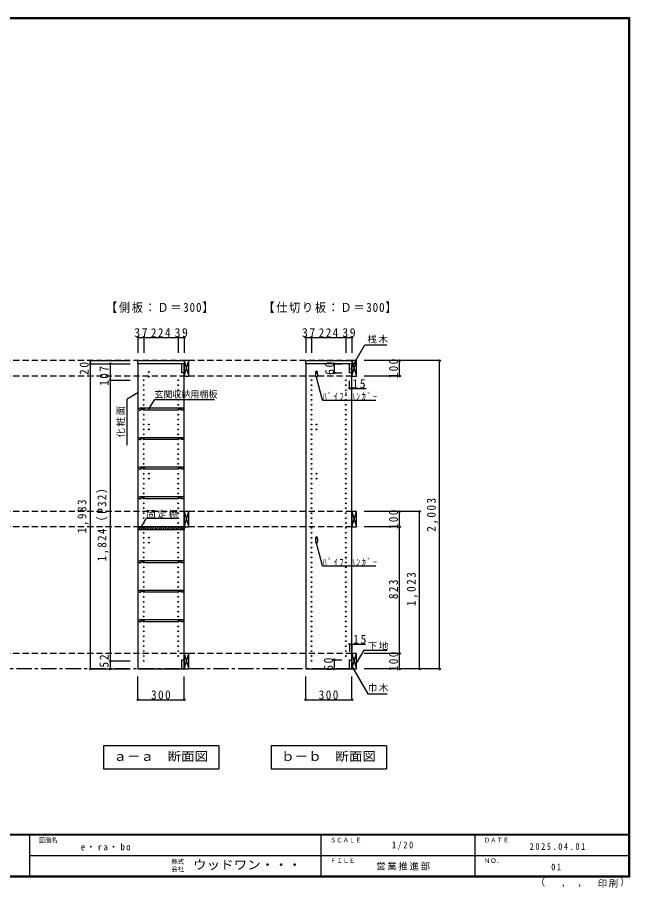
# Model space of a CAD drawing. Units: millimetres at full size, sheet at 1:20; some dimension numbers follow another scale. Extents: x -3922 to 3878, y -2932 to 2722.
# Drawn here: x -100 to 3878, y -2932 to 2722 of the extents above; entities that cross this region are included whole.
import ezdxf
from ezdxf.enums import TextEntityAlignment as Align

# ---------------------------------------------------------------- set-up
doc = ezdxf.new("R2010")
doc.units = ezdxf.units.MM
doc.header["$LTSCALE"] = 20
doc.header["$PDMODE"] = 32
doc.header["$PDSIZE"] = 10
doc.linetypes.add('CHAIN1', pattern=[8, 5, -1, 1, -1])
doc.linetypes.add('DASHED2', pattern=[3, 2, -1])
for name, color, linetype in [('0-2_本体', 2, 'Continuous'), ('0-3_固定棚', 3, 'Continuous'), ('0-4_可動棚', 3, 'Continuous'), ('0-5', 4, 'Continuous'), ('0-6_ﾊﾟｲﾌﾟﾊﾝｶﾞｰ', 7, 'Continuous'), ('0-7_桟木・巾木', 2, 'Continuous'), ('0-8_引き出し', 3, 'Continuous'), ('0-A_文字', 7, 'Continuous'), ('0-B_寸法', 4, 'Continuous'), ('0-C_ハッチ', 4, 'Continuous'), ('F-1_枠', 6, 'Continuous'), ('F-A_文字', 7, 'Continuous')]:
    doc.layers.add(name, color=color, linetype=linetype)
doc.styles.add('ＭＳ ゴシック', font='')
doc.styles.get('ＭＳ ゴシック').set_extended_font_data('MS Gothic')

# ---------------------------------------------------------------- blocks, each defined once
blk = doc.blocks.new('玄関収納用棚')
at = {"layer": '0-4_可動棚', "color": 2}
for p, q in [((132.93, 8.05), (-149.57, 8.05)), ((-142.57, -3.95), (-142.57, 0.35)), ((-117.57, 0.35), (-142.57, 0.35)), ((-117.57, -3.95), (-117.57, 0.35)), ((96.43, -3.95), (96.43, 0.35)), ((134.43, -2.45), (134.43, 6.55)), ((-149.57, -3.95), (-142.57, -3.95)), ((96.43, -3.95), (-117.57, -3.95)), ((132.93, -3.95), (121.43, -3.95))]:
    blk.add_line(p, q, dxfattribs=at)
blk.add_lwpolyline([(121.43, -3.95), (121.43, 0.35), (96.43, 0.35)], dxfattribs=at)
for centre, radius, start, end in [((-149.57, 2.05), 6, 90, 180), ((-149.57, 2.05), 6, 180, 270), ((132.93, 6.55), 1.5, 0, 90), ((132.93, -2.45), 1.5, 270, 0)]:
    blk.add_arc(centre, radius, start, end, dxfattribs=at)

msp = doc.modelspace()

# ---------------------------------------------------------------- linework, layer by layer
at = {"layer": '0-2_本体'}
for p, q in [((683.47, 491.73), (983.47, 491.73)), ((683.47, 471.73), (683.47, 491.73)), ((983.47, 471.73), (683.47, 471.73)), ((983.47, 491.73), (983.47, 471.73)), ((1773.47, 491.73), (2073.47, 491.73)), ((1773.47, 471.73), (1773.47, 491.73)), ((2073.47, 471.73), (1773.47, 471.73)), ((2073.47, 491.73), (2073.47, 471.73))]:
    msp.add_line(p, q, dxfattribs=at)
at = {"layer": '0-3_固定棚', "color": 2}
for p, q in [((683.47, -585.27), (683.47, -605.27)), ((683.47, -585.27), (983.47, -585.27)), ((683.47, -605.27), (983.47, -605.27)), ((983.47, -585.27), (983.47, -605.27))]:
    msp.add_line(p, q, dxfattribs=at)
at = {"layer": '0-5', "color": 3}
for p, q in [((983.47, 471.73), (683.47, 471.73)), ((683.47, 471.73), (683.47, -1511.27)), ((983.47, -1511.27), (983.47, 471.73)), ((2073.47, 471.73), (1773.47, 471.73)), ((1773.47, 471.73), (1773.47, -1511.27)), ((2073.47, -1511.27), (2073.47, 471.73)), ((683.47, -1511.27), (983.47, -1511.27)), ((1773.47, -1511.27), (2073.47, -1511.27))]:
    msp.add_line(p, q, dxfattribs=at)
at = {"layer": '0-5'}
for centre in [(753.47, 418.23), (1843.47, 418.23), (720.47, 364.73), (753.47, 386.23), (944.47, 364.73), (1810.47, 364.73), (1843.47, 386.23), (2034.47, 364.73), (720.47, 332.73), (720.47, 300.73), (944.47, 332.73), (944.47, 300.73), (1810.47, 332.73), (1810.47, 300.73), (2034.47, 332.73), (2034.47, 300.73), (720.47, 268.73), (720.47, 236.73), (944.47, 268.73), (944.47, 236.73), (1810.47, 268.73), (1810.47, 236.73), (2034.47, 268.73), (2034.47, 236.73), (720.47, 204.73), (720.47, 172.73), (944.47, 204.73), (944.47, 172.73), (1810.47, 204.73), (1810.47, 172.73), (2034.47, 204.73), (2034.47, 172.73), (720.47, 140.73), (944.47, 140.73), (1810.47, 140.73), (2034.47, 140.73), (720.47, 108.73), (720.47, 76.73), (753.47, 77.23), (944.47, 108.73), (944.47, 76.73), (1810.47, 108.73), (1810.47, 76.73), (1843.47, 77.23), (2034.47, 108.73), (2034.47, 76.73), (720.47, 44.73), (720.47, 12.73), (753.47, 45.23), (944.47, 44.73), (944.47, 12.73), (1810.47, 44.73), (1810.47, 12.73), (1843.47, 45.23), (2034.47, 44.73), (2034.47, 12.73), (720.47, -19.27), (720.47, -51.27), (944.47, -19.27), (944.47, -51.27), (1810.47, -19.27), (1810.47, -51.27), (2034.47, -19.27), (2034.47, -51.27), (720.47, -83.27), (720.47, -115.27), (944.47, -83.27), (944.47, -115.27), (1810.47, -83.27), (1810.47, -115.27), (2034.47, -83.27), (2034.47, -115.27), (720.47, -147.27), (944.47, -147.27), (1810.47, -147.27), (2034.47, -147.27), (720.47, -179.27), (720.47, -211.27), (944.47, -179.27), (944.47, -211.27), (1810.47, -179.27), (1810.47, -211.27), (2034.47, -179.27), (2034.47, -211.27), (720.47, -243.27), (720.47, -275.27), (753.47, -242.77), (753.47, -274.77), (944.47, -243.27), (944.47, -275.27), (1810.47, -243.27), (1810.47, -275.27), (1843.47, -242.77), (1843.47, -274.77), (2034.47, -243.27), (2034.47, -275.27), (720.47, -307.27), (720.47, -339.27), (944.47, -307.27), (944.47, -339.27), (1810.47, -307.27), (1810.47, -339.27), (2034.47, -307.27), (2034.47, -339.27), (720.47, -371.27), (944.47, -371.27), (1810.47, -371.27), (2034.47, -371.27), (720.47, -403.27), (720.47, -435.27), (944.47, -403.27), (944.47, -435.27), (1810.47, -403.27), (1810.47, -435.27), (2034.47, -403.27), (2034.47, -435.27), (720.47, -467.27), (720.47, -499.27), (944.47, -467.27), (944.47, -499.27), (1810.47, -467.27), (1810.47, -499.27), (2034.47, -467.27), (2034.47, -499.27), (720.47, -531.27), (720.47, -563.27), (944.47, -531.27), (944.47, -563.27), (1810.47, -531.27), (1810.47, -563.27), (2034.47, -531.27), (2034.47, -563.27), (720.47, -595.27), (944.47, -595.27), (1810.47, -595.27), (2034.47, -595.27), (720.47, -627.27), (720.47, -659.27), (753.47, -658.77), (944.47, -627.27), (944.47, -659.27), (1810.47, -627.27), (1810.47, -659.27), (1843.47, -658.77), (2034.47, -627.27), (2034.47, -659.27), (720.47, -691.27), (720.47, -723.27), (753.47, -690.77), (944.47, -691.27), (944.47, -723.27), (1810.47, -691.27), (1810.47, -723.27), (1843.47, -690.77), (2034.47, -691.27), (2034.47, -723.27), (720.47, -755.27), (720.47, -787.27), (944.47, -755.27), (944.47, -787.27), (1810.47, -755.27), (1810.47, -787.27), (2034.47, -755.27), (2034.47, -787.27), (720.47, -819.27), (944.47, -819.27), (1810.47, -819.27), (2034.47, -819.27), (720.47, -851.27), (720.47, -883.27), (944.47, -851.27), (944.47, -883.27), (1810.47, -851.27), (1810.47, -883.27), (2034.47, -851.27), (2034.47, -883.27), (720.47, -915.27), (720.47, -947.27), (944.47, -915.27), (944.47, -947.27), (1810.47, -915.27), (1810.47, -947.27), (2034.47, -915.27), (2034.47, -947.27), (720.47, -979.27), (720.47, -1011.27), (944.47, -979.27), (944.47, -1011.27), (1810.47, -979.27), (1810.47, -1011.27), (2034.47, -979.27), (2034.47, -1011.27), (720.47, -1043.27), (720.47, -1075.27), (944.47, -1043.27), (944.47, -1075.27), (1810.47, -1043.27), (1810.47, -1075.27), (2034.47, -1043.27), (2034.47, -1075.27), (720.47, -1107.27), (944.47, -1107.27), (1810.47, -1107.27), (2034.47, -1107.27), (720.47, -1139.27), (720.47, -1171.27), (944.47, -1139.27), (944.47, -1171.27), (1810.47, -1139.27), (1810.47, -1171.27), (2034.47, -1139.27), (2034.47, -1171.27), (720.47, -1203.27), (720.47, -1235.27), (944.47, -1203.27), (944.47, -1235.27), (1810.47, -1203.27), (1810.47, -1235.27), (2034.47, -1203.27), (2034.47, -1235.27), (720.47, -1267.27), (720.47, -1299.27), (944.47, -1267.27), (944.47, -1299.27), (1810.47, -1267.27), (1810.47, -1299.27), (2034.47, -1267.27), (2034.47, -1299.27), (720.47, -1331.27), (944.47, -1331.27), (1810.47, -1331.27), (2034.47, -1331.27), (720.47, -1363.27), (720.47, -1395.27), (944.47, -1363.27), (944.47, -1395.27), (1810.47, -1363.27), (1810.47, -1395.27), (2034.47, -1363.27), (2034.47, -1395.27), (720.47, -1427.27), (720.47, -1459.27), (944.47, -1427.27), (1810.47, -1427.27), (1810.47, -1459.27), (2034.47, -1427.27)]:
    msp.add_circle(centre, 2.5, dxfattribs=at)
at = {"layer": '0-6_ﾊﾟｲﾌﾟﾊﾝｶﾞｰ', "color": 2}
for p, q in [((1835.97, 406.23), (1835.97, 391.23)), ((1850.97, 406.23), (1850.97, 391.23)), ((1835.97, -670.77), (1835.97, -685.77)), ((1850.97, -670.77), (1850.97, -685.77))]:
    msp.add_line(p, q, dxfattribs=at)
at = {"layer": '0-6_ﾊﾟｲﾌﾟﾊﾝｶﾞｰ'}
for centre, radius, start, end in [((1882.07, 404.72), 46.13, 162.96035, 178.115), ((1843.47, 418.23), 5.5, 0, 180), ((1804.86, 404.72), 46.13, 1.885, 17.03965), ((1882.07, -672.28), 46.13, 162.96035, 178.115), ((1843.47, -658.77), 5.5, 0, 180), ((1804.86, -672.28), 46.13, 1.885, 17.03965)]:
    msp.add_arc(centre, radius, start, end, dxfattribs=at)
at = {"layer": '0-6_ﾊﾟｲﾌﾟﾊﾝｶﾞｰ', "color": 2}
for centre, start, end in [((1843.47, 406.23), 0, 180), ((1843.47, 391.23), 180, 0), ((1843.47, -670.77), 0, 180), ((1843.47, -685.77), 180, 0)]:
    msp.add_arc(centre, 7.5, start, end, dxfattribs=at)
at = {"layer": '0-7_桟木・巾木'}
for p, q in [((983.47, 471.73), (968.47, 471.73)), ((968.47, 411.73), (968.47, 471.73)), ((983.47, 471.73), (983.47, 430.73)), ((2073.47, 471.73), (2058.47, 471.73)), ((2058.47, 411.73), (2058.47, 471.73)), ((2073.47, 471.73), (2073.47, 430.73)), ((968.47, -1451.27), (983.47, -1451.27)), ((983.47, -1451.27), (983.47, -1511.27)), ((2058.47, -1451.27), (2073.47, -1451.27)), ((2073.47, -1451.27), (2073.47, -1511.27))]:
    msp.add_line(p, q, dxfattribs=at)
for points in [[(983.47, 411.73), (971.97, 411.73), (968.47, 411.73)], [(2073.47, 411.73), (2061.97, 411.73), (2058.47, 411.73)], [(983.47, -1511.27), (968.47, -1511.27), (968.47, -1451.27)], [(2073.47, -1511.27), (2058.47, -1511.27), (2058.47, -1451.27)]]:
    msp.add_lwpolyline(points, dxfattribs=at)
at = {"layer": '0-8_引き出し'}
for p, q in [((983.47, 491.73), (983.47, 391.73)), ((1013.47, 491.73), (983.47, 491.73)), ((1013.47, 391.73), (1013.47, 491.73)), ((2073.47, 491.73), (2073.47, 391.73)), ((2103.47, 491.73), (2073.47, 491.73)), ((2103.47, 391.73), (2103.47, 491.73)), ((983.47, 391.73), (1013.47, 391.73)), ((2073.47, 391.73), (2103.47, 391.73)), ((2073.47, -488.27), (2073.47, -588.27)), ((2103.47, -488.27), (2073.47, -488.27)), ((2103.47, -588.27), (2103.47, -488.27)), ((2073.47, -588.27), (2103.47, -588.27)), ((983.47, -1411.27), (983.47, -1511.27)), ((1013.47, -1411.27), (983.47, -1411.27)), ((1013.47, -1511.27), (1013.47, -1411.27)), ((2073.47, -1411.27), (2073.47, -1511.27)), ((2103.47, -1411.27), (2073.47, -1411.27)), ((2103.47, -1511.27), (2103.47, -1411.27)), ((983.47, -1511.27), (1013.47, -1511.27)), ((2073.47, -1511.27), (2103.47, -1511.27))]:
    msp.add_line(p, q, dxfattribs=at)
at = {"layer": '0-8_引き出し', "color": 7}
for p, q in [((983.47, 391.73), (1013.47, 491.73)), ((983.47, 491.73), (1013.47, 391.73)), ((2073.47, 391.73), (2103.47, 491.73)), ((2073.47, 491.73), (2103.47, 391.73)), ((983.47, -488.27), (1013.47, -588.27)), ((983.47, -588.27), (1013.47, -488.27)), ((2073.47, -588.27), (2103.47, -488.27)), ((2073.47, -488.27), (2103.47, -588.27)), ((983.47, -1511.27), (1013.47, -1411.27)), ((983.47, -1411.27), (1013.47, -1511.27)), ((2073.47, -1511.27), (2103.47, -1411.27)), ((2073.47, -1411.27), (2103.47, -1511.27))]:
    msp.add_line(p, q, dxfattribs=at)
at = {"layer": '0-8_引き出し'}
msp.add_lwpolyline([(1013.47, -588.27), (1013.47, -488.27), (983.47, -488.27), (983.47, -588.27)], close=True, dxfattribs=at)
at = {"layer": '0-A_文字'}
for p, q in [((2066.8, 436.27), (2157.67, 593.67)), ((2157.67, 593.67), (2299.9, 593.67)), ((1883.21, 235.43), (1843.47, 383.73)), ((683.47, 282.66), (613.47, 242.25)), ((613.47, -57.75), (613.47, 242.25)), ((754.97, 176.93), (789.98, 237.59)), ((1179.98, 237.59), (789.98, 237.59)), ((1883.21, 235.43), (2228.21, 235.43)), ((702.02, -594.33), (737.04, -533.68)), ((937.04, -533.68), (737.04, -533.68)), ((1883.21, -841.57), (1843.47, -693.27)), ((1883.21, -841.57), (2228.21, -841.57)), ((2103.47, -1472.95), (2152.24, -1388.48)), ((2152.24, -1388.48), (2302.77, -1388.48)), ((1208.47, -2011.27), (1208.47, -2161.27)), ((2298.47, -2011.27), (2298.47, -2161.27)), ((458.47, -2161.27), (1208.47, -2161.27)), ((1548.47, -2161.27), (2298.47, -2161.27))]:
    msp.add_line(p, q, dxfattribs=at)
at = {"layer": '0-A_文字', "linetype": 'CHAIN1'}
msp.add_line((2073.47, -1511.27), (-2466.53, -1511.27), dxfattribs=at)
at = {"layer": '0-A_文字'}
for points in [[(2069.66, -1487.54), (2176.74, -1673.01), (2302.77, -1673.01)], [(1208.47, -2011.27), (458.47, -2011.27), (458.47, -2161.27)], [(2298.47, -2011.27), (1548.47, -2011.27), (1548.47, -2161.27)]]:
    msp.add_lwpolyline(points, dxfattribs=at)
at = {"layer": '0-B_寸法'}
for p, q in [((683.47, 642.73), (983.47, 642.73)), ((683.47, 642.73), (683.47, 542.73)), ((720.47, 642.73), (720.47, 542.73)), ((944.47, 642.73), (944.47, 542.73)), ((983.47, 642.73), (983.47, 542.73)), ((1773.47, 642.73), (2073.47, 642.73)), ((1773.47, 642.73), (1773.47, 542.73)), ((1810.47, 642.73), (1810.47, 542.73)), ((2034.47, 642.73), (2034.47, 542.73)), ((2073.47, 642.73), (2073.47, 542.73)), ((373.47, 491.73), (373.47, 471.73)), ((373.47, 491.73), (633.47, 491.73)), ((373.47, 471.73), (633.47, 471.73)), ((373.47, 471.73), (373.47, -1511.27)), ((503.47, 471.73), (633.47, 471.73)), ((503.47, 471.73), (503.47, 364.73)), ((1958.47, 471.73), (1958.47, 411.73)), ((1958.47, 471.73), (2008.47, 471.73)), ((2383.47, 491.73), (2153.47, 491.73)), ((2643.47, 491.73), (2153.47, 491.73)), ((2383.47, 391.73), (2383.47, 491.73)), ((2643.47, -1511.27), (2643.47, 491.73)), ((1958.47, 411.73), (2008.47, 411.73)), ((503.47, 364.73), (633.47, 364.73)), ((503.47, 364.73), (503.47, -1459.27)), ((2058.47, 311.73), (2058.47, 361.73)), ((2073.47, 311.73), (2073.47, 361.73)), ((2383.47, 391.73), (2153.47, 391.73)), ((2058.47, 311.73), (2165.58, 311.73)), ((2383.47, -488.27), (2153.47, -488.27)), ((2383.47, -588.27), (2383.47, -488.27)), ((2513.47, -488.27), (2383.47, -488.27)), ((2513.47, -1511.27), (2513.47, -488.27)), ((2383.47, -588.27), (2153.47, -588.27)), ((2383.47, -1411.27), (2383.47, -588.27)), ((2058.47, -1351.27), (2058.47, -1401.27)), ((2058.47, -1351.27), (2161.93, -1351.27)), ((2073.47, -1351.27), (2073.47, -1401.27)), ((2383.47, -1411.27), (2153.47, -1411.27)), ((2383.47, -1511.27), (2383.47, -1411.27)), ((503.47, -1459.27), (633.47, -1459.27)), ((503.47, -1459.27), (503.47, -1511.27)), ((1958.47, -1451.27), (1958.47, -1511.27)), ((1958.47, -1451.27), (2008.47, -1451.27)), ((373.47, -1511.27), (633.47, -1511.27)), ((503.47, -1511.27), (633.47, -1511.27)), ((1958.47, -1511.27), (2008.47, -1511.27)), ((2383.47, -1511.27), (2153.47, -1511.27)), ((2643.47, -1511.27), (2153.47, -1511.27)), ((2513.47, -1511.27), (2383.47, -1511.27)), ((683.47, -1711.27), (683.47, -1561.27)), ((983.47, -1711.27), (983.47, -1561.27)), ((1773.47, -1711.27), (1773.47, -1561.27)), ((2073.47, -1711.27), (2073.47, -1561.27)), ((683.47, -1711.27), (983.47, -1711.27)), ((1773.47, -1711.27), (2073.47, -1711.27))]:
    msp.add_line(p, q, dxfattribs=at)
at = {"layer": '0-B_寸法', "linetype": 'DASHED2'}
for p, q in [((2073.47, 491.73), (-2466.53, 491.73)), ((2073.47, 391.73), (-2466.53, 391.73)), ((2073.47, -488.27), (-2466.53, -488.27)), ((2073.47, -588.27), (-2466.53, -588.27)), ((2073.47, -1411.27), (-2466.53, -1411.27))]:
    msp.add_line(p, q, dxfattribs=at)
at = {"layer": '0-B_寸法', "color": 7}
for p in [(683.47, 642.73), (720.47, 642.73), (944.47, 642.73), (983.47, 642.73), (1773.47, 642.73), (1810.47, 642.73), (2034.47, 642.73), (2073.47, 642.73), (373.47, 491.73), (373.47, 471.73), (503.47, 471.73), (1958.47, 471.73), (2383.47, 491.73), (2643.47, 491.73), (1958.47, 411.73), (2383.47, 391.73), (503.47, 364.73), (2058.47, 311.73), (2073.47, 311.73), (2383.47, -488.27), (2513.47, -488.27), (2383.47, -588.27), (2058.47, -1351.27), (2073.47, -1351.27), (2383.47, -1411.27), (503.47, -1459.27), (1958.47, -1451.27), (373.47, -1511.27), (503.47, -1511.27), (1958.47, -1511.27), (2383.47, -1511.27), (2513.47, -1511.27), (2643.47, -1511.27), (683.47, -1711.27), (983.47, -1711.27), (1773.47, -1711.27), (2073.47, -1711.27)]:
    msp.add_point(p, dxfattribs=at)
at = {"layer": '0-C_ハッチ'}
for p, q in [((683.47, -594.22), (692.42, -585.27)), ((686.56, -605.27), (706.56, -585.27)), ((700.7, -605.27), (720.7, -585.27)), ((714.84, -605.27), (734.84, -585.27)), ((728.99, -605.27), (748.99, -585.27)), ((743.13, -605.27), (763.13, -585.27)), ((757.27, -605.27), (777.27, -585.27)), ((771.41, -605.27), (791.41, -585.27)), ((785.55, -605.27), (805.55, -585.27)), ((799.7, -605.27), (819.7, -585.27)), ((813.84, -605.27), (833.84, -585.27)), ((827.98, -605.27), (847.98, -585.27)), ((842.12, -605.27), (862.12, -585.27)), ((856.26, -605.27), (876.26, -585.27)), ((870.41, -605.27), (890.41, -585.27)), ((884.55, -605.27), (904.55, -585.27)), ((898.69, -605.27), (918.69, -585.27)), ((912.83, -605.27), (932.83, -585.27)), ((926.97, -605.27), (946.97, -585.27)), ((941.12, -605.27), (961.12, -585.27)), ((955.26, -605.27), (975.26, -585.27)), ((969.4, -605.27), (983.47, -591.2))]:
    msp.add_line(p, q, dxfattribs=at)
at = {"layer": 'F-1_枠'}
for p, q in [((-3922.03, 2722.29), (3877.97, 2722.29)), ((-3922.03, 2718.96), (3877.97, 2718.96)), ((-3922.03, 2715.63), (3877.97, 2715.63)), ((3871.3, 2722.29), (3871.3, -2864.37)), ((3874.63, 2722.29), (3874.63, -2864.37)), ((3877.97, 2722.29), (3877.97, -2864.37)), ((3877.97, -2587.71), (-3922.03, -2587.71)), ((3877.97, -2591.04), (-3922.03, -2591.04)), ((-22.03, -2591.04), (-22.03, -2857.71)), ((1871.3, -2591.04), (1871.3, -2857.71)), ((2871.3, -2591.04), (2871.3, -2857.71)), ((-22.03, -2724.37), (3871.3, -2724.38)), ((3877.97, -2857.71), (-3922.03, -2857.71)), ((3877.97, -2861.04), (-3922.03, -2861.04)), ((3877.97, -2864.37), (-3922.03, -2864.37))]:
    msp.add_line(p, q, dxfattribs=at)

# ---------------------------------------------------------------- block references
at = {"layer": '0-4_可動棚'}
for p in [(845.54, 174.88), (845.54, -17.12), (845.54, -209.12), (845.54, -401.12), (845.54, -817.12), (845.54, -1009.12), (845.54, -1201.12)]:
    msp.add_blockref('玄関収納用棚', p, dxfattribs=at)

# ---------------------------------------------------------------- texts
at = {"layer": '0-A_文字', "style": 'ＭＳ ゴシック'}
for s, height, width, p in [('玄関収納用棚板', 43.99, 0.95, (789.98, 237.59)), ('ａ－ａ\u3000断面図', 58.65, 1.1, (523.47, -2126.27)), ('ｂ－ｂ\u3000断面図', 58.65, 1.1, (1613.47, -2126.27))]:
    msp.add_text(s, height=height, dxfattribs=dict(at, width=width)).set_placement(p, align=Align.BOTTOM_LEFT)
at = {"layer": '0-A_文字', "attachment_point": 7, "style": 'ＭＳ ゴシック'}
for s, insert, char_height in [('\\T1.16;\\W0.9;【側板：Ｄ＝300】', (475.97, 801.73), 58.65), ('\\T1.16;\\W0.9;【仕切り板：Ｄ＝300】', (1498.47, 801.73), 58.65), ('\\T1.17;桟木', (2173.88, 603.88), 43.99), ('\\T1.39;\\W0.85;ﾊﾟｲﾌﾟﾊﾝｶﾞｰ', (1883.21, 235.43), 43.99), ('\\T1.17;固定棚', (737.04, -533.68), 43.99), ('\\T1.39;\\W0.85;ﾊﾟｲﾌﾟﾊﾝｶﾞｰ', (1883.21, -841.57), 43.99), ('\\T1.17;下地', (2176.74, -1388.48), 43.99), ('\\T1.17;巾木', (2176.74, -1661.06), 43.99)]:
    msp.add_mtext(s, dxfattribs=dict(at, insert=insert, char_height=char_height))
at = {"layer": '0-A_文字', "insert": (598.47, -7.75), "char_height": 43.99, "attachment_point": 7, "rotation": 90, "style": 'ＭＳ ゴシック'}
msp.add_mtext('\\T1.17;化粧面', dxfattribs=at)
at = {"layer": '0-B_寸法', "color": 7, "char_height": 58.65, "attachment_point": 7, "style": 'ＭＳ ゴシック'}
for s, insert in [('\\T1.27;\\W0.95;37', (659.47, 643.94)), ('\\T1.27;\\W0.9;224', (767.47, 643.94)), ('\\T1.27;\\W0.95;39', (921.47, 643.94)), ('\\T1.27;\\W0.95;37', (1749.47, 643.94)), ('\\T1.27;\\W0.9;224', (1857.47, 643.94)), ('\\T1.27;\\W0.95;39', (2011.47, 643.94)), ('\\T1.27;\\W0.95;15', (2076.36, 311.73)), ('\\T1.27;\\W0.95;15', (2081.38, -1348.8)), ('\\T1.27;\\W0.9;300', (768.47, -1710.06)), ('\\T1.27;\\W0.9;300', (1858.47, -1710.06))]:
    msp.add_mtext(s, dxfattribs=dict(at, insert=insert))
at = {"layer": '0-B_寸法', "color": 7, "char_height": 58.65, "attachment_point": 7, "rotation": 90, "style": 'ＭＳ ゴシック'}
for s, insert in [('\\T1.27;\\W0.95;20', (363.47, 398.15)), ('\\T1.27;\\W0.95;60', (1958.47, 399.23)), ('\\T1.27;\\W0.9;100', (2373.47, 376.73)), ('\\T1.27;\\W0.9;107', (493.47, 328.86)), ('\\T1.23;\\W0.9;1,824（P32）', (493.47, -812.27)), ('\\T1.28;\\W0.9;1,983', (363.47, -629.77)), ('\\T1.28;\\W0.9;2,003', (2633.47, -619.77)), ('\\T1.27;\\W0.9;100', (2373.47, -603.27)), ('\\T1.28;\\W0.9;1,023', (2503.47, -1102.77)), ('\\T1.27;\\W0.9;823', (2373.47, -1057.77)), ('\\T1.27;\\W0.9;100', (2373.47, -1526.27)), ('\\T1.27;\\W0.95;52', (493.47, -1503)), ('\\T1.27;\\W0.95;60', (1950.86, -1523.77))]:
    msp.add_mtext(s, dxfattribs=dict(at, insert=insert))
at = {"layer": 'F-A_文字', "style": 'ＭＳ ゴシック'}
for s, height, p in [('図面名', 29.33, (37.97, -2647.71)), ('ＳＣＡＬＥ', 29.33, (1931.3, -2647.71)), ('ＤＡＴＥ', 29.33, (2931.3, -2647.71)), ('株式', 29.33, (901.3, -2787.04)), ('ＦＩＬＥ', 29.33, (1931.3, -2781.04)), ('ＮＯ．', 29.33, (2931.3, -2781.04)), ('会社', 29.33, (901.3, -2835.04)), ('（', 43.99, (3267.32, -2933.25)), ('）', 43.99, (3816.9, -2930.46)), (',', 43.99, (3432.15, -2933.25)), (',', 43.99, (3538.1, -2931.39))]:
    msp.add_text(s, height=height, dxfattribs=at).set_placement(p, align=Align.BOTTOM_LEFT)
at = {"layer": 'F-A_文字', "style": 'ＭＳ ゴシック', "width": 1.1}
msp.add_text('ウッドワン・・・', height=58.65, dxfattribs=at).set_placement((1041.3, -2831.04), align=Align.BOTTOM_LEFT)
at = {"layer": 'F-A_文字', "char_height": 43.99, "attachment_point": 7, "style": 'ＭＳ ゴシック'}
for s, insert in [('\\T1.28;\\W0.95;e・ra・bo', (311.3, -2691.04)), ('\\T1.38;\\W0.9;1/20', (2333.8, -2687.71)), ('\\T1.39;\\W0.85;2025.04.01', (3228.8, -2687.71)), ('\\T1.17;営業推進部', (2231.3, -2821.04)), ('\\T1.36;\\W0.9;01', (3368.8, -2821.04)), ('\\T1.17;印刷', (3670.07, -2932.32))]:
    msp.add_mtext(s, dxfattribs=dict(at, insert=insert))

doc.saveas('drawing.dxf')
